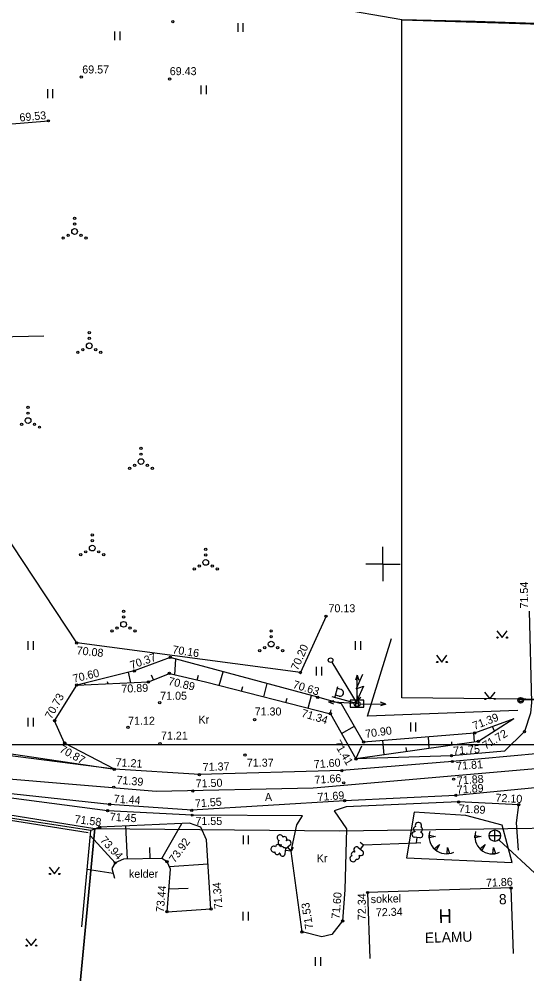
# Model space of a CAD drawing. Extents: x 631311 to 633134, y 6445583 to 6447735.
# Drawn here: x 632068.2 to 632112.6, y 6446164.2 to 6446247.7 of the extents above; entities that cross this region are included whole.
import ezdxf

# ---------------------------------------------------------------- set-up
doc = ezdxf.new("R2010")
doc.units = 0
for name, color, linetype in [('24', 7, 'Continuous'), ('ABIJOONIS', 7, 'Continuous'), ('AED', 7, 'Continuous'), ('ELRAJATIS', 7, 'Continuous'), ('HALJASTUS', 7, 'Continuous'), ('HOONE', 7, 'Continuous'), ('KKAEV', 7, 'Continuous'), ('KORGUS', 7, 'Continuous'), ('MPOHULIIN', 7, 'Continuous'), ('PIIR', 7, 'Continuous'), ('POST', 7, 'Continuous'), ('PUU', 7, 'Continuous'), ('raamjoon (50)', 7, 'Continuous'), ('RELJEEF', 7, 'Continuous'), ('SIOHULIIN', 7, 'Continuous'), ('SITRASS', 7, 'Continuous'), ('TEE', 7, 'Continuous')]:
    doc.layers.add(name, color=color, linetype=linetype)

msp = doc.modelspace()

# ---------------------------------------------------------------- linework, layer by layer
at = {"layer": '24'}
msp.add_lwpolyline([(632424.64, 6446184.195), (631991.069, 6446184.195), (631991.069, 6446322.695), (632424.64, 6446322.695)], close=True, dxfattribs=at)
at = {"layer": 'ABIJOONIS'}
msp.add_lwpolyline([(632119.436, 6446172.611), (632113.649, 6446172.611), (632110.147, 6446175.901)], dxfattribs=at)
at = {"layer": 'AED'}
msp.add_line((632117.404, 6446188.191), (632111.962, 6446188.092), dxfattribs=at)
msp.add_lwpolyline([(632073.684, 6446168.277), (632074.472, 6446176.695), (632046.881, 6446180.922)], dxfattribs=at)
at = {"layer": 'ELRAJATIS'}
for p, q in [((632098.221, 6446190.339), (632097.653, 6446189.097)), ((632097.653, 6446189.097), (632098.301, 6446189.321)), ((632098.301, 6446189.321), (632097.745, 6446188.092)), ((632097.745, 6446188.489), (632097.745, 6446188.092)), ((632097.745, 6446188.092), (632098.076, 6446188.356)), ((632098.343, 6446188.092), (632097.148, 6446188.092)), ((632097.148, 6446188.092), (632097.148, 6446187.495)), ((632097.148, 6446187.495), (632098.343, 6446187.495)), ((632097.61, 6446188.092), (632097.61, 6446187.495)), ((632097.827, 6446188.092), (632097.827, 6446187.495)), ((632098.343, 6446187.495), (632098.343, 6446188.092))]:
    msp.add_line(p, q, dxfattribs=at)
at = {"layer": 'HALJASTUS'}
for p, q in [((632076.548, 6446246.585), (632076.548, 6446245.824)), ((632077.003, 6446246.585), (632077.003, 6446245.824)), ((632087.318, 6446247.316), (632087.318, 6446246.555)), ((632087.773, 6446247.316), (632087.773, 6446246.555)), ((632084.102, 6446241.865), (632084.102, 6446241.104)), ((632084.557, 6446241.865), (632084.557, 6446241.104)), ((632070.683, 6446241.522), (632070.683, 6446240.761)), ((632071.138, 6446241.522), (632071.138, 6446240.761)), ((632109.96, 6446194.178), (632110.424, 6446193.572)), ((632110.424, 6446193.572), (632110.869, 6446194.178)), ((632068.975, 6446193.269), (632068.975, 6446192.508)), ((632069.43, 6446193.269), (632069.43, 6446192.508)), ((632097.587, 6446193.269), (632097.587, 6446192.508)), ((632098.042, 6446193.269), (632098.042, 6446192.508)), ((632104.693, 6446192.045), (632105.157, 6446191.438)), ((632105.157, 6446191.438), (632105.602, 6446192.045)), ((632094.179, 6446191.026), (632094.179, 6446190.265)), ((632094.634, 6446191.026), (632094.634, 6446190.265)), ((632108.893, 6446188.812), (632109.357, 6446188.205)), ((632109.357, 6446188.205), (632109.802, 6446188.812)), ((632068.975, 6446186.563), (632068.975, 6446185.802)), ((632069.43, 6446186.563), (632069.43, 6446185.802)), ((632102.403, 6446186.136), (632102.403, 6446185.375)), ((632102.858, 6446186.136), (632102.858, 6446185.375)), ((632087.781, 6446176.262), (632087.781, 6446175.501)), ((632088.236, 6446176.262), (632088.236, 6446175.501)), ((632098.314, 6446175.463), (632102.934, 6446175.63)), ((632070.843, 6446173.509), (632071.306, 6446172.902)), ((632071.306, 6446172.902), (632071.752, 6446173.509)), ((632087.765, 6446169.581), (632087.765, 6446168.82)), ((632088.22, 6446169.581), (632088.22, 6446168.82)), ((632068.81, 6446167.242), (632069.273, 6446166.635)), ((632069.273, 6446166.635), (632069.719, 6446167.242)), ((632094.092, 6446165.632), (632094.092, 6446164.871)), ((632094.547, 6446165.632), (632094.547, 6446164.871))]:
    msp.add_line(p, q, dxfattribs=at)
for points in [[(632095.041, 6446195.45), (632092.791, 6446190.52), (632073.243, 6446193.109), (632065.716, 6446204.52), (632057.943, 6446224.375), (632061.516, 6446238.012), (632070.774, 6446238.765)], [(632111.781, 6446187.206), (632098.648, 6446186.712), (632100.753, 6446193.507)], [(632044.261, 6446172.091), (632045.981, 6446181.012), (632074.252, 6446176.544)]]:
    msp.add_lwpolyline(points, dxfattribs=at)
msp.add_lwpolyline([(632111.312, 6446173.91), (632110.428, 6446177.158), (632107.245, 6446178.013), (632102.749, 6446178.304), (632102.066, 6446174.327)], close=True, dxfattribs=at)
for centre, radius in [((632073.061, 6446230.24), 0.1), ((632073.061, 6446229.09), 0.25), ((632073.061, 6446229.74), 0.1), ((632072.061, 6446228.515), 0.1), ((632072.496, 6446228.765), 0.1), ((632073.626, 6446228.765), 0.1), ((632074.061, 6446228.515), 0.1), ((632074.343, 6446220.241), 0.1), ((632074.343, 6446219.091), 0.25), ((632074.343, 6446219.741), 0.1), ((632073.343, 6446218.516), 0.1), ((632073.778, 6446218.766), 0.1), ((632074.908, 6446218.766), 0.1), ((632075.343, 6446218.516), 0.1), ((632068.991, 6446213.703), 0.1), ((632068.991, 6446213.203), 0.1), ((632068.991, 6446212.553), 0.25), ((632068.426, 6446212.228), 0.1), ((632069.556, 6446212.228), 0.1), ((632069.991, 6446211.978), 0.1), ((632078.862, 6446210.114), 0.1), ((632078.862, 6446208.964), 0.25), ((632078.862, 6446209.614), 0.1), ((632077.862, 6446208.389), 0.1), ((632078.297, 6446208.639), 0.1), ((632079.427, 6446208.639), 0.1), ((632079.862, 6446208.389), 0.1), ((632074.6, 6446202.551), 0.1), ((632074.6, 6446201.401), 0.25), ((632074.6, 6446202.051), 0.1), ((632073.6, 6446200.826), 0.1), ((632074.035, 6446201.076), 0.1), ((632075.165, 6446201.076), 0.1), ((632075.6, 6446200.826), 0.1), ((632084.523, 6446201.301), 0.1), ((632084.523, 6446200.801), 0.1), ((632083.958, 6446199.826), 0.1), ((632084.523, 6446200.151), 0.25), ((632085.088, 6446199.826), 0.1), ((632083.523, 6446199.576), 0.1), ((632085.523, 6446199.576), 0.1), ((632077.34, 6446195.883), 0.1), ((632077.34, 6446194.733), 0.25), ((632077.34, 6446195.383), 0.1), ((632076.34, 6446194.158), 0.1), ((632076.775, 6446194.408), 0.1), ((632077.905, 6446194.408), 0.1), ((632078.34, 6446194.158), 0.1), ((632090.237, 6446194.157), 0.1), ((632090.237, 6446193.007), 0.25), ((632090.237, 6446193.657), 0.1), ((632110.022, 6446193.572), 0.055), ((632110.851, 6446193.572), 0.055), ((632089.237, 6446192.432), 0.1), ((632089.672, 6446192.682), 0.1), ((632090.802, 6446192.682), 0.1), ((632091.237, 6446192.432), 0.1), ((632104.756, 6446191.438), 0.055), ((632105.585, 6446191.438), 0.055), ((632108.956, 6446188.205), 0.055), ((632109.785, 6446188.205), 0.055), ((632070.905, 6446172.902), 0.055), ((632071.734, 6446172.902), 0.055), ((632068.872, 6446166.635), 0.055), ((632069.701, 6446166.635), 0.055)]:
    msp.add_circle(centre, radius, dxfattribs=at)
at = {"layer": 'HOONE'}
msp.add_lwpolyline([(632111.407, 6446165.952), (632111.21, 6446171.688), (632098.664, 6446171.282), (632098.861, 6446165.523)], dxfattribs=at)
at = {"layer": 'KKAEV'}
for p, q in [((632109.793, 6446175.755), (632109.793, 6446176.755)), ((632109.293, 6446176.255), (632110.293, 6446176.255))]:
    msp.add_line(p, q, dxfattribs=at)
msp.add_circle((632109.793, 6446176.255), 0.5, dxfattribs=at)
at = {"layer": 'KORGUS'}
for centre in [(632081.643, 6446247.438), (632073.647, 6446242.59), (632081.361, 6446242.417), (632070.774, 6446238.765), (632095.041, 6446195.45), (632073.243, 6446193.109), (632081.42, 6446191.842), (632078.271, 6446190.664), (632079.515, 6446189.693), (632081.346, 6446190.44), (632092.791, 6446190.52), (632073.25, 6446189.425), (632094.303, 6446188.359), (632080.496, 6446187.882), (632088.784, 6446186.408), (632095.411, 6446186.913), (632071.312, 6446186.303), (632077.719, 6446185.718), (632108.019, 6446185.228), (632112.378, 6446185.357), (632072.188, 6446184.353), (632080.522, 6446184.294), (632098.321, 6446184.437), (632108.355, 6446184.497), (632087.946, 6446183.303), (632105.999, 6446183.245), (632097.642, 6446182.962), (632106.077, 6446182.737), (632076.532, 6446182.063), (632083.966, 6446181.597), (632096.413, 6446181.946), (632096.575, 6446180.874), (632106.185, 6446181.193), (632076.483, 6446180.495), (632083.394, 6446180.167), (632106.376, 6446179.775), (632076.126, 6446178.991), (632096.66, 6446179.303), (632106.612, 6446179.208), (632111.872, 6446178.953), (632075.946, 6446178.432), (632083.303, 6446178.474), (632083.335, 6446178.046), (632075.238, 6446176.991), (632076.604, 6446173.878), (632081.135, 6446173.974), (632111.21, 6446171.688), (632098.664, 6446171.282), (632084.977, 6446169.841), (632081.146, 6446169.597), (632096.485, 6446168.801), (632092.933, 6446167.84)]:
    msp.add_circle(centre, 0.1, dxfattribs=at)
at = {"layer": 'MPOHULIIN'}
for p, q in [((632097.762, 6446190.294), (632097.611, 6446189.843)), ((632097.747, 6446188.044), (632097.762, 6446190.294)), ((632097.762, 6446190.294), (632097.909, 6446189.841)), ((632095.25, 6446187.944), (632095.709, 6446188.067)), ((632095.25, 6446187.944), (632095.692, 6446187.769)), ((632097.496, 6446187.809), (632095.25, 6446187.944)), ((632097.745, 6446187.794), (632097.745, 6446187.794)), ((632097.745, 6446187.794), (632097.745, 6446187.794)), ((632097.745, 6446187.794), (632097.745, 6446187.794)), ((632097.995, 6446187.791), (632100.245, 6446187.766)), ((632100.245, 6446187.766), (632099.792, 6446187.62)), ((632100.245, 6446187.766), (632099.795, 6446187.919))]:
    msp.add_line(p, q, dxfattribs=at)
at = {"layer": 'PIIR'}
for points in [[(632180.66, 6446254.76), (632177.41, 6446236.81), (632147.33, 6446241.67), (632133.54, 6446246.61), (632108.06, 6446247.46), (632101.65, 6446247.6), (632034.65, 6446259.16), (632042.78, 6446292.72), (632117.44, 6446285.51), (632116.38, 6446280.61), (632189.72, 6446269), (632188.55, 6446252.97)], [(632101.66, 6446188.3), (632101.65, 6446247.6), (632133.54, 6446246.61), (632147.33, 6446241.67), (632147.71, 6446187.82)], [(632068.36, 6446108.58), (632032.94, 6446120.75), (632031.97, 6446184.55), (632041.13, 6446182.3), (632074.84, 6446176.89)], [(632096.22, 6446176.69), (632129.85, 6446177.13), (632111.86, 6446093.64), (632068.36, 6446108.58), (632074.84, 6446176.89)]]:
    msp.add_lwpolyline(points, close=True, dxfattribs=at)
at = {"layer": 'POST'}
for p, q in [((632095.533, 6446191.425), (632097.745, 6446187.794)), ((632095.816, 6446188.319), (632096.078, 6446189.284)), ((632096.346, 6446189.045), (632096.036, 6446189.129)), ((632097.504, 6446187.859), (632095.574, 6446188.385)), ((632096.185, 6446188.454), (632095.875, 6446188.538)), ((632097.745, 6446187.794), (632097.745, 6446187.794))]:
    msp.add_line(p, q, dxfattribs=at)
for centre, radius in [((632095.429, 6446191.596), 0.2), ((632112.041, 6446188.09), 0.25), ((632112.041, 6446188.09), 0.127), ((632097.745, 6446187.794), 0.25)]:
    msp.add_circle(centre, radius, dxfattribs=at)
msp.add_arc((632096.265, 6446188.749), 0.306, 254.76745, 74.76745, dxfattribs=at)
at = {"layer": 'PUU'}
for p, q in [((632102.807, 6446176.631), (632102.804, 6446176.601)), ((632103.284, 6446176.576), (632103.28, 6446176.546)), ((632091.592, 6446175.811), (632091.563, 6446175.843)), ((632098.01, 6446175.692), (632098.314, 6446175.463)), ((632103.226, 6446176.074), (632102.749, 6446176.129)), ((632102.934, 6446175.63), (632102.988, 6446176.102)), ((632103.311, 6446175.586), (632102.934, 6446175.63)), ((632091.061, 6446175.29), (632091.023, 6446175.294)), ((632091.153, 6446175.451), (632091.125, 6446175.483)), ((632091.469, 6446174.667), (632091.526, 6446175.142)), ((632091.973, 6446174.895), (632091.502, 6446174.95)), ((632091.526, 6446175.142), (632091.893, 6446175.444)), ((632091.973, 6446174.895), (632091.671, 6446175.263)), ((632092.153, 6446175.23), (632091.973, 6446174.895)), ((632097.534, 6446174.824), (632097.552, 6446174.848)), ((632097.837, 6446175.228), (632098.221, 6446174.939)), ((632098.314, 6446175.463), (632098.029, 6446175.084)), ((632090.994, 6446174.724), (632090.952, 6446174.73)), ((632097.917, 6446174.536), (632097.935, 6446174.56))]:
    msp.add_line(p, q, dxfattribs=at)
msp.add_lwpolyline([(632091.09, 6446175.377), (632091.147, 6446175.324), (632091.165, 6446175.314), (632091.196, 6446175.309), (632091.236, 6446175.31), (632091.256, 6446175.305), (632091.28, 6446175.275), (632091.312, 6446175.229), (632091.332, 6446175.213), (632091.347, 6446175.21), (632091.378, 6446175.205), (632091.448, 6446175.207), (632091.468, 6446175.202), (632091.483, 6446175.188), (632091.507, 6446175.158), (632091.526, 6446175.142)], dxfattribs=at)
for centre, radius, start, end in [((632103.107, 6446177.14), 0.277, 326.02808, 200.86828), ((632102.779, 6446176.365), 0.237, 83.44818, 263.44818), ((632102.88, 6446176.831), 0.212, 98.69228, 250.52721), ((632103.251, 6446176.31), 0.237, 263.44818, 83.44817), ((632103.258, 6446176.788), 0.212, 276.36915, 68.20408), ((632091.01, 6446176.072), 0.256, 129.28436, 250.29898), ((632091.037, 6446175.664), 0.202, 124.07957, 295.65008), ((632091.01, 6446176.072), 0.256, 8.26722, 129.28184), ((632091.405, 6446175.965), 0.202, 322.91612, 134.48663), ((632091.742, 6446175.627), 0.237, 309.28417, 129.2831), ((632090.464, 6446175.076), 0.256, 173.17025, 294.18487), ((632090.464, 6446175.076), 0.256, 52.15311, 173.16773), ((632090.765, 6446174.801), 0.202, 167.96546, 339.53597), ((632090.822, 6446175.273), 0.202, 6.80201, 178.37252), ((632091.299, 6446175.263), 0.237, 128.43307, 173.16905), ((632097.449, 6446174.628), 0.212, 66.01987, 217.8548), ((632097.696, 6446175.036), 0.237, 53.0989, 233.09889), ((632098.076, 6446174.751), 0.237, 233.0989, 53.0989), ((632091.231, 6446174.697), 0.237, 173.16899, 353.16792), ((632097.401, 6446174.248), 0.277, 115.6788, 350.519), ((632097.753, 6446174.4), 0.212, 248.343, 40.17793)]:
    msp.add_arc(centre, radius, start, end, dxfattribs=at)
at = {"layer": 'raamjoon (50)'}
for q in [(632100, 6446201.5), (632098.5, 6446200), (632101.5, 6446200), (632100, 6446198.5)]:
    msp.add_line((632100, 6446200), q, dxfattribs=at)
at = {"layer": 'RELJEEF'}
for p, q in [((632081.819, 6446190.326), (632081.91, 6446191.68)), ((632077.98, 6446189.628), (632077.756, 6446190.537)), ((632079.944, 6446189.869), (632079.789, 6446190.284)), ((632083.765, 6446189.865), (632083.878, 6446190.282)), ((632085.706, 6446189.384), (632086.034, 6446190.595)), ((632073.984, 6446189.456), (632073.949, 6446189.597)), ((632075.982, 6446189.542), (632075.939, 6446189.717)), ((632087.644, 6446188.89), (632087.751, 6446189.284)), ((632089.583, 6446188.397), (632089.895, 6446189.551)), ((632091.521, 6446187.904), (632091.622, 6446188.279)), ((632093.459, 6446187.41), (632093.756, 6446188.507)), ((632095.397, 6446186.917), (632095.496, 6446187.267)), ((632096.388, 6446185.184), (632097.513, 6446185.835)), ((632109.758, 6446185.387), (632109.59, 6446185.792)), ((632104.06, 6446183.882), (632103.977, 6446184.898)), ((632108.02, 6446184.449), (632107.957, 6446185.223)), ((632097.642, 6446182.962), (632098.162, 6446184.114)), ((632100.101, 6446183.314), (632099.998, 6446184.574)), ((632102.08, 6446183.598), (632102.049, 6446183.977)), ((632106.04, 6446184.165), (632106.016, 6446184.464)), ((632080.695, 6446174.252), (632082.433, 6446177.314)), ((632077.676, 6446174.2), (632077.547, 6446177.095)), ((632076.604, 6446173.878), (632074.433, 6446176.272)), ((632079.676, 6446174.234), (632079.632, 6446175.218)), ((632076.437, 6446172.959), (632074.153, 6446173.284)), ((632081.336, 6446173.56), (632084.726, 6446173.776)), ((632081.305, 6446171.59), (632082.992, 6446171.662)), ((632081.146, 6446169.597), (632084.977, 6446169.841))]:
    msp.add_line(p, q, dxfattribs=at)
for points in [[(632111.447, 6446186.458), (632108.019, 6446185.228), (632098.321, 6446184.437), (632096.395, 6446187.77), (632094.303, 6446188.359), (632081.42, 6446191.842), (632078.271, 6446190.664), (632073.25, 6446189.425)], [(632111.447, 6446186.458), (632108.355, 6446184.497), (632097.642, 6446182.962)], [(632084.976, 6446169.845), (632084.591, 6446175.902), (632084.084, 6446176.994), (632083.107, 6446177.344), (632075.238, 6446176.991), (632074.472, 6446176.695)], [(632081.146, 6446169.597), (632081.445, 6446173.335), (632081.135, 6446173.974), (632080.695, 6446174.252), (632077.332, 6446174.194), (632076.604, 6446173.878), (632076.324, 6446173.376), (632076.55, 6446172.542)]]:
    msp.add_lwpolyline(points, dxfattribs=at)
for points in [[(632104.595, 6446176.18), (632104.035, 6446176.07), (632104.035, 6446176.287)], [(632108.604, 6446176.169), (632108.044, 6446176.06), (632108.043, 6446176.276)], [(632104.943, 6446175.478), (632104.644, 6446174.964), (632104.48, 6446175.105)], [(632105.658, 6446175.223), (632105.828, 6446174.691), (632105.613, 6446174.667)], [(632108.951, 6446175.468), (632108.652, 6446174.954), (632108.488, 6446175.095)], [(632109.667, 6446175.212), (632109.836, 6446174.68), (632109.622, 6446174.656)]]:
    msp.add_lwpolyline(points, close=True, dxfattribs=at)
for centre in [(632105.549, 6446176.183), (632109.557, 6446176.172)]:
    msp.add_arc(centre, 1.514, 163.42341, 295.17451, dxfattribs=at)
at = {"layer": 'SIOHULIIN'}
msp.add_line((632018.871, 6446218.789), (632070.359, 6446219.966), dxfattribs=at)
at = {"layer": 'SITRASS'}
msp.add_lwpolyline([(631928.314, 6446220.278), (631935.398, 6446216.516), (631958.863, 6446208.205), (631973.097, 6446204.238), (631986.183, 6446201.094), (632006.652, 6446195.618), (632014.612, 6446193.367), (632038.054, 6446186.816), (632053.431, 6446183.389), (632065.88, 6446181.332), (632080.18, 6446180.159), (632093.911, 6446180.435), (632113.031, 6446182.107), (632131.202, 6446183.481), (632142.041, 6446183.43), (632163.201, 6446182.365), (632178.855, 6446180.948), (632188.68, 6446180.327), (632199.298, 6446179.872), (632212.501, 6446179.037), (632220.32, 6446179.537), (632223.049, 6446180.953), (632225.229, 6446182.264)], dxfattribs=at)
at = {"layer": 'TEE'}
for points in [[(631931.903, 6446220.43), (631941.913, 6446216), (631953.569, 6446212.25), (631962.947, 6446209.732), (631974.388, 6446206.193), (631986.423, 6446203.104), (631999.624, 6446199.712), (632013.528, 6446195.778), (632026.566, 6446191.757), (632034.031, 6446189.617), (632047.187, 6446186.806), (632060.629, 6446184.433), (632076.55, 6446182.06), (632072.188, 6446184.353), (632071.312, 6446186.303), (632073.25, 6446189.425), (632079.515, 6446189.693), (632081.346, 6446190.44), (632084.488, 6446189.694), (632095.411, 6446186.913), (632097.642, 6446182.962)], [(632210.381, 6446180.237), (632196.976, 6446180.891), (632187.723, 6446181.469), (632182.265, 6446182.062), (632169.178, 6446183.047), (632158.628, 6446183.905), (632141.021, 6446184.729), (632131.276, 6446184.757), (632121.298, 6446184.138), (632106.077, 6446182.737), (632096.413, 6446181.946), (632083.966, 6446181.597), (632076.55, 6446182.06), (632060.594, 6446184.118), (632047.121, 6446186.561), (632034.065, 6446189.386), (632026.549, 6446191.444), (632013.454, 6446195.464), (631999.54, 6446199.336)], [(632210.499, 6446177.268), (632196.638, 6446177.804), (632187.54, 6446178.502), (632181.896, 6446178.964), (632169.085, 6446180.166), (632158.365, 6446180.905), (632141.021, 6446181.564), (632131.269, 6446181.424), (632121.742, 6446181.264), (632106.376, 6446179.775), (632096.66, 6446179.303), (632083.303, 6446178.474), (632076.126, 6446178.991), (632060.2, 6446180.694), (632046.776, 6446183.296), (632034.045, 6446186.379), (632025.621, 6446188.566), (632012.538, 6446192.583), (631999.031, 6446196.432)], [(632112.796, 6446195.878), (632112.991, 6446187.901), (632112.909, 6446186.963), (632112.378, 6446185.357), (632110.642, 6446183.632), (632105.999, 6446183.245), (632097.642, 6446182.962)], [(632111.845, 6446174.994), (632111.672, 6446177.363), (632111.872, 6446178.953), (632106.612, 6446179.208), (632096.802, 6446178.762), (632095.75, 6446178.415), (632096.814, 6446176.846), (632096.684, 6446171.52), (632096.485, 6446168.801), (632095.544, 6446167.609), (632094.659, 6446167.392), (632092.933, 6446167.84), (632091.973, 6446174.895), (632092.474, 6446177.193), (632092.986, 6446177.989), (632083.335, 6446178.046), (632075.946, 6446178.432), (632060.194, 6446180.486), (632047.917, 6446182.784), (632046.203, 6446182.078), (632045.329, 6446181.257), (632044.448, 6446179.557), (632043.672, 6446174.356)]]:
    msp.add_lwpolyline(points, dxfattribs=at)

# ---------------------------------------------------------------- texts
at = {"layer": 'HOONE'}
for s, height, rotation, p in [('kelder', 0.7, 0.06074, (632077.81, 6446172.571)), ('sokkel ', 0.7, 1.61688, (632098.945, 6446170.35)), ('8', 0.9, 2.28921, (632110.164, 6446170.235)), ('72.34', 0.7, 1.61688, (632099.397, 6446169.195)), ('H', 1.2, 1.58423, (632104.886, 6446168.603)), ('ELAMU', 0.9, 1.58423, (632103.685, 6446166.875))]:
    msp.add_text(s, height=height, rotation=rotation, dxfattribs=at).set_placement(p)
at = {"layer": 'KORGUS'}
for s, p in [('69.57', (632073.729, 6446242.908)), ('69.43', (632081.375, 6446242.762)), ('70.13', (632095.247, 6446195.789)), ('71.05', (632080.539, 6446188.139)), ('71.30', (632088.794, 6446186.763)), ('71.12', (632077.733, 6446185.954)), ('71.21', (632080.607, 6446184.652)), ('71.37', (632088.111, 6446182.287)), ('71.55', (632083.619, 6446177.189))]:
    msp.add_text(s, height=0.7, dxfattribs=at).set_placement(p)
for s, rotation, p in [('69.53', 5.24047, (632068.271, 6446238.705)), ('71.54', 90, (632112.688, 6446196.119)), ('70.08', 353.98147, (632073.21, 6446192.119)), ('70.16', 351.32176, (632081.572, 6446192.206)), ('70.20', 65.97059, (632092.56, 6446190.65)), ('70.37', 19.74283, (632078.054, 6446190.799)), ('70.60', 13.54458, (632072.996, 6446189.631)), ('70.89', 346.89058, (632081.195, 6446189.457)), ('70.63', 343.00414, (632092.075, 6446189.185)), ('70.89', 2.39551, (632077.162, 6446188.747)), ('70.73', 60.88886, (632071.032, 6446186.398)), ('71.34', 343.00414, (632092.824, 6446186.676)), ('71.39', 21.26706, (632108.002, 6446185.496)), ('70.90', 7.91618, (632098.502, 6446184.803)), ('71.72', 31.78576, (632108.976, 6446183.765)), ('70.87', 331.26705, (632071.675, 6446183.604)), ('71.41', 300.39682, (632095.657, 6446184.36)), ('71.75', 4.12567, (632106.168, 6446183.327)), ('71.21', 356.48983, (632076.627, 6446182.337)), ('71.37', 1.90337, (632084.268, 6446181.902)), ('71.60', 4.18492, (632093.987, 6446182.139)), ('71.81', 4.12567, (632106.43, 6446181.989)), ('71.39', 355.0894, (632076.702, 6446180.801)), ('71.66', 4.18492, (632094.05, 6446180.779)), ('71.88', 4.12567, (632106.492, 6446180.711)), ('71.50', 1.90337, (632083.65, 6446180.462)), ('71.89', 4.12567, (632106.485, 6446179.915)), ('71.44', 356.48983, (632076.463, 6446179.141)), ('71.69', 4.18492, (632094.313, 6446179.277)), ('72.10', 357.07025, (632109.828, 6446179.228)), ('71.55', 4.23752, (632083.607, 6446178.714)), ('71.89', 356.54529, (632106.605, 6446178.295)), ('71.45', 356.48983, (632076.116, 6446177.566)), ('71.58', 352.85964, (632073.028, 6446177.369)), ('73.94', 312.69589, (632075.241, 6446175.808)), ('73.92', 53.87213, (632081.81, 6446173.828)), ('71.86', 2.78591, (632109.025, 6446171.772)), ('73.44', 84.65722, (632080.855, 6446169.529)), ('71.34', 93.88471, (632085.979, 6446169.854)), ('71.60', 84.85264, (632096.197, 6446168.951)), ('72.34', 90, (632098.509, 6446168.87)), ('71.53', 98.97657, (632093.921, 6446168.13))]:
    msp.add_text(s, height=0.7, rotation=rotation, dxfattribs=at).set_placement(p)
at = {"layer": 'TEE'}
for s, rotation, p in [('Kr', 0.06074, (632083.882, 6446186.054)), ('A', 2.12945, (632089.697, 6446179.271)), ('Kr', 0.06074, (632094.222, 6446173.927))]:
    msp.add_text(s, height=0.7, rotation=rotation, dxfattribs=at).set_placement(p)

doc.saveas('drawing.dxf')
